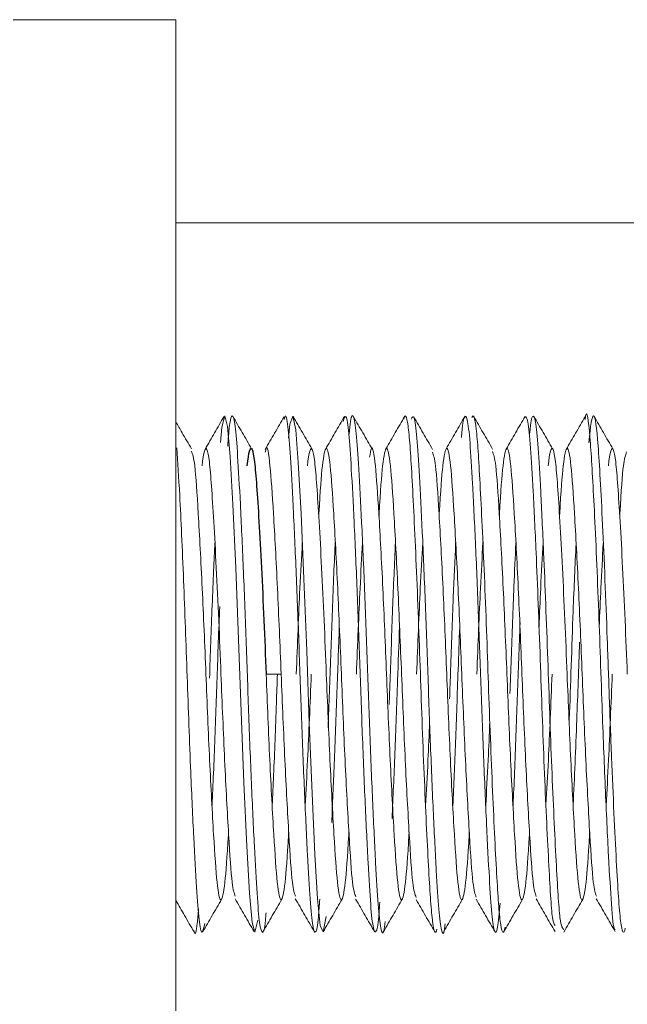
# Model space of a CAD drawing. Header units: millimetres. Extents: x -635 to 515, y -448 to 489.
# Drawn here: x -430.96 to -426.92, y -148.62 to -142.08 of the extents above; entities that cross this region are included whole.
import ezdxf

# ---------------------------------------------------------------- set-up
doc = ezdxf.new("R2010")
doc.units = ezdxf.units.MM

msp = doc.modelspace()

# ---------------------------------------------------------------- linework, layer by layer
at = {"color": 144, "linetype": 'Continuous', "lineweight": 18}
for p, q in [((-429.9183, -142.0778), (-442.6183, -142.0778)), ((-429.9183, -164.7778), (-429.9183, -142.0778)), ((-429.9183, -143.4278), (-419.2931, -143.4278)), ((-429.2183, -146.4278), (-429.3183, -146.4278))]:
    msp.add_line(p, q, dxfattribs=at)
at = {"color": 144, "linetype": 'Continuous', "lineweight": 18, "flags": 128}
for points in [[(-429.6214, -144.8887), (-429.6129, -144.7868), (-429.5937, -144.7113), (-429.5744, -144.7815), (-429.5574, -144.9809), (-429.5395, -145.2996), (-429.52, -145.7225), (-429.5013, -146.1985), (-429.4846, -146.6764), (-429.4659, -147.1515), (-429.4464, -147.571), (-429.4286, -147.8849), (-429.4114, -148.0796), (-429.3922, -148.1441), (-429.373, -148.0629), (-429.373, -148.0629)], [(-429.1687, -144.8588), (-429.16, -144.7659), (-429.1406, -144.7127), (-429.1216, -144.8047), (-429.1048, -145.0221), (-429.0865, -145.3593), (-429.067, -145.7941), (-429.0487, -146.2729), (-429.0318, -146.7511), (-429.0128, -147.2215), (-428.9935, -147.6273), (-428.9761, -147.9222), (-428.9585, -148.0989), (-428.9391, -148.1409), (-428.9202, -148.0382), (-428.9202, -148.0382)]]:
    msp.add_lwpolyline(points, dxfattribs=at)
at = {"color": 144, "linetype": 'Continuous', "lineweight": 18}
for points, knots in [([(-429.1988, -144.7351), (-429.1961, -144.7249), (-429.187, -144.6908), (-429.1714, -144.7856), (-429.155, -145.0042), (-429.1365, -145.3473), (-429.117, -145.7818), (-429.0985, -146.2663), (-429.082, -146.7618), (-429.0628, -147.2338), (-429.0433, -147.6399), (-429.0261, -147.9424), (-429.0087, -148.1245), (-428.9891, -148.1614), (-428.9731, -148.0909), (-428.9646, -147.9656), (-428.9619, -147.925)], [0, 0, 0, 0, 0.0331654, 0.1115128, 0.1867971, 0.2641517, 0.3431767, 0.420563, 0.4958325, 0.5741591, 0.6529727, 0.7290214, 0.8053442, 0.8842306, 0.9624051, 1, 1, 1, 1]), ([(-428.8071, -144.7483), (-428.8006, -144.7276), (-428.7877, -144.6865), (-428.7686, -144.8086), (-428.7523, -145.0509), (-428.7335, -145.409), (-428.7139, -145.8547), (-428.696, -146.3431), (-428.6792, -146.8373), (-428.6598, -147.3022), (-428.6404, -147.694), (-428.6237, -147.9785), (-428.6057, -148.141), (-428.5861, -148.1529), (-428.5717, -148.0785), (-428.5644, -147.9669), (-428.5629, -147.9436)], [0, 0, 0, 0, 0.0767748, 0.1526078, 0.2256819, 0.3013588, 0.3781687, 0.4529026, 0.5264141, 0.6028666, 0.6792901, 0.7527554, 0.8275524, 0.9043705, 0.9799988, 1, 1, 1, 1]), ([(-428.766, -144.832), (-428.763, -144.8009), (-428.7541, -144.7057), (-428.7376, -144.6973), (-428.7187, -144.8059), (-428.7023, -145.0517), (-428.6835, -145.4088), (-428.6639, -145.8547), (-428.646, -146.3431), (-428.6292, -146.8373), (-428.6098, -147.3023), (-428.5904, -147.6935), (-428.5737, -147.9801), (-428.5557, -148.135), (-428.5392, -148.1692), (-428.5299, -148.0964), (-428.5268, -148.0724)], [0, 0, 0, 0, 0.03804, 0.116426, 0.193851, 0.268459, 0.345724, 0.424146, 0.500449, 0.575503, 0.65356, 0.731588, 0.806595, 0.882962, 0.961392, 1, 1, 1, 1]), ([(-428.4041, -144.734), (-428.3945, -144.6933), (-428.3844, -144.7088), (-428.3705, -144.8103), (-428.3661, -144.8567), (-428.3579, -144.9684), (-428.3539, -145.0348), (-428.3405, -145.2713), (-428.3304, -145.4772), (-428.3109, -145.9347), (-428.3015, -146.1843), (-428.2856, -146.6563), (-428.2763, -146.9053), (-428.2568, -147.3646), (-428.2468, -147.5722), (-428.2333, -147.8116), (-428.2292, -147.8792), (-428.2211, -147.9925), (-428.2167, -148.0398), (-428.2029, -148.1445), (-428.1928, -148.1625), (-428.1831, -148.1241)], [0, 0, 0, 0, 0.125, 0.125, 0.1875, 0.1875, 0.25, 0.25, 0.375, 0.375, 0.5, 0.5, 0.625, 0.625, 0.75, 0.75, 0.8125, 0.8125, 0.875, 0.875, 1, 1, 1, 1]), ([(-428.3541, -144.734), (-428.3476, -144.7209), (-428.3346, -144.6949), (-428.316, -144.8384), (-428.2996, -145.0994), (-428.2805, -145.4733), (-428.261, -145.9283), (-428.2436, -146.4199), (-428.2263, -146.9119), (-428.2068, -147.3691), (-428.1876, -147.7449), (-428.1711, -148.0141), (-428.1527, -148.1452), (-428.1378, -148.1674), (-428.1301, -148.1014), (-428.1286, -148.0885)], [0, 0, 0, 0, 0.083252, 0.164949, 0.244184, 0.326589, 0.409682, 0.490016, 0.570212, 0.653268, 0.735749, 0.815024, 0.896615, 0.979872, 1, 1, 1, 1]), ([(-428.0199, -144.8552), (-428.0198, -144.8538), (-428.014, -144.7666), (-428.0011, -144.7078), (-427.9816, -144.7108), (-427.9634, -144.8701), (-427.9468, -145.1507), (-427.9274, -145.5395), (-427.908, -146.0027), (-427.8912, -146.4966), (-427.8733, -146.9857), (-427.8537, -147.4336), (-427.8348, -147.7943), (-427.8185, -148.0431), (-427.7996, -148.1596), (-427.7801, -148.1412), (-427.7683, -148.0124), (-427.7625, -147.9494)], [0, 0, 0, 0, 0.001121, 0.072744, 0.145591, 0.216617, 0.286201, 0.358612, 0.431148, 0.500934, 0.571684, 0.644496, 0.716331, 0.785614, 0.857438, 0.930252, 1, 1, 1, 1]), ([(-427.9511, -144.7232), (-427.9414, -144.6936), (-427.9313, -144.7213), (-427.9177, -144.8378), (-427.9135, -144.8884), (-427.9055, -145.0082), (-427.9012, -145.0804), (-427.8875, -145.3309), (-427.8774, -145.5446), (-427.8628, -145.8937), (-427.8581, -146.0145), (-427.8492, -146.2558), (-427.8452, -146.3745), (-427.8329, -146.7314), (-427.8233, -146.9803), (-427.8037, -147.4304), (-427.7938, -147.6297), (-427.7807, -147.8547), (-427.7768, -147.917), (-427.7684, -148.0224), (-427.7639, -148.065), (-427.7498, -148.1541), (-427.7397, -148.1599), (-427.7301, -148.1105)], [0, 0, 0, 0, 0.125, 0.125, 0.1875, 0.1875, 0.25, 0.25, 0.375, 0.375, 0.4375, 0.4375, 0.5, 0.5, 0.625, 0.625, 0.75, 0.75, 0.8125, 0.8125, 0.875, 0.875, 1, 1, 1, 1]), ([(-427.5689, -144.8492), (-427.5682, -144.8402), (-427.5618, -144.7496), (-427.5481, -144.6991), (-427.5286, -144.7265), (-427.511, -144.9057), (-427.4939, -145.2044), (-427.4711, -145.6719), (-427.4465, -146.3226), (-427.4207, -147.0743), (-427.3907, -147.6961), (-427.3669, -148.1021), (-427.3487, -148.1184), (-427.34, -148.1262)], [0, 0, 0, 0, 0.00893, 0.090114, 0.172148, 0.251621, 0.330551, 0.412438, 0.532952, 0.65154, 0.773812, 0.891385, 1, 1, 1, 1]), ([(-427.1987, -144.7351), (-427.1975, -144.7267), (-427.187, -144.6531), (-427.1663, -144.8199), (-427.1414, -145.2379), (-427.1112, -145.8997), (-427.0883, -146.5926), (-427.0649, -147.1904), (-427.0428, -147.6544), (-427.0238, -147.9737), (-427.009, -148.1336), (-427.0003, -148.1247), (-426.9988, -148.1231)], [0, 0, 0, 0, 0.017964, 0.156394, 0.291006, 0.430696, 0.565212, 0.669085, 0.774185, 0.875266, 0.978055, 1, 1, 1, 1]), ([(-427.1729, -144.8897), (-427.1638, -144.7734), (-427.1531, -144.7074), (-427.1316, -144.7155), (-427.121, -144.7895), (-427.1076, -144.9724), (-427.1032, -145.0462), (-427.0933, -145.223), (-427.088, -145.3252), (-427.072, -145.6632), (-427.0611, -145.9302), (-427.0467, -146.3257), (-427.0425, -146.4541), (-427.0332, -146.7166), (-427.0282, -146.8499), (-427.0126, -147.2386), (-427.0014, -147.481), (-426.9862, -147.7618), (-426.9815, -147.842), (-426.9727, -147.973), (-426.9681, -148.0273), (-426.953, -148.1473), (-426.9419, -148.1657), (-426.9314, -148.1167)], [0, 0, 0, 0, 0.125, 0.125, 0.25, 0.25, 0.3125, 0.3125, 0.375, 0.375, 0.5, 0.5, 0.5625, 0.5625, 0.625, 0.625, 0.75, 0.75, 0.8125, 0.8125, 0.875, 0.875, 1, 1, 1, 1]), ([(-429.8137, -144.9314), (-429.8346, -144.8953), (-429.8695, -144.835), (-429.9044, -144.7748), (-429.9183, -144.7507)], [0, 0, 0, 0, 0.5997788, 1, 1, 1, 1]), ([(-429.598, -144.7156), (-429.6189, -144.7517), (-429.6608, -144.824), (-429.7026, -144.8963), (-429.7235, -144.9324)], [0, 0, 0, 0, 0.500044, 1, 1, 1, 1]), ([(-429.5734, -144.913), (-429.5699, -144.8667), (-429.5607, -144.7425), (-429.5437, -144.6901), (-429.5243, -144.7561), (-429.5075, -144.963), (-429.4895, -145.2872), (-429.47, -145.7102), (-429.4511, -146.1897), (-429.4348, -146.6857), (-429.4159, -147.1637), (-429.3963, -147.5835), (-429.3785, -147.903), (-429.3616, -148.1059), (-429.3422, -148.162), (-429.3275, -148.1241), (-429.3204, -148.031), (-429.319, -148.0138)], [0, 0, 0, 0, 0.043629, 0.116876, 0.190181, 0.260677, 0.332286, 0.405914, 0.478486, 0.548536, 0.621208, 0.694813, 0.766282, 0.83689, 0.910252, 0.983432, 1, 1, 1, 1]), ([(-429.4144, -144.9304), (-429.4354, -144.8942), (-429.4772, -144.8219), (-429.5191, -144.7495), (-429.54, -144.7134)], [0, 0, 0, 0, 0.499941, 1, 1, 1, 1]), ([(-429.1988, -144.7171), (-429.2197, -144.7533), (-429.2616, -144.8257), (-429.3035, -144.898), (-429.3244, -144.9342)], [0, 0, 0, 0, 0.500064, 1, 1, 1, 1]), ([(-429.0137, -144.9314), (-429.0347, -144.8952), (-429.0766, -144.8228), (-429.1185, -144.7504), (-429.1394, -144.7142)], [0, 0, 0, 0, 0.499923, 1, 1, 1, 1]), ([(-428.7982, -144.7159), (-428.8191, -144.7521), (-428.861, -144.8245), (-428.903, -144.8969), (-428.9239, -144.9331)], [0, 0, 0, 0, 0.500079, 1, 1, 1, 1]), ([(-428.6125, -144.9334), (-428.6335, -144.8972), (-428.6754, -144.8249), (-428.7173, -144.7525), (-428.7382, -144.7162)], [0, 0, 0, 0, 0.499922, 1, 1, 1, 1]), ([(-428.397, -144.714), (-428.418, -144.7502), (-428.4599, -144.8225), (-428.5018, -144.8949), (-428.5227, -144.9311)], [0, 0, 0, 0, 0.500075, 1, 1, 1, 1]), ([(-428.2122, -144.9341), (-428.2332, -144.8979), (-428.275, -144.8256), (-428.3169, -144.7532), (-428.3378, -144.7171)], [0, 0, 0, 0, 0.49994, 1, 1, 1, 1]), ([(-427.9966, -144.7134), (-428.0176, -144.7496), (-428.0594, -144.8219), (-428.1013, -144.8942), (-428.1222, -144.9304)], [0, 0, 0, 0, 0.500056, 1, 1, 1, 1]), ([(-427.8133, -144.932), (-427.8343, -144.8958), (-427.8761, -144.8236), (-427.9179, -144.7513), (-427.9389, -144.7151)], [0, 0, 0, 0, 0.499958, 1, 1, 1, 1]), ([(-427.5977, -144.715), (-427.6186, -144.7512), (-427.6604, -144.8234), (-427.7023, -144.8957), (-427.7232, -144.9319)], [0, 0, 0, 0, 0.500042, 1, 1, 1, 1]), ([(-427.5977, -144.7166), (-427.5913, -144.7188), (-427.5785, -144.7232), (-427.561, -144.907), (-427.5439, -145.204), (-427.5212, -145.6721), (-427.4965, -146.3223), (-427.4707, -147.0754), (-427.4406, -147.6923), (-427.4195, -148.0722), (-427.4042, -148.0922), (-427.3983, -148.1)], [0, 0, 0, 0, 0.091956, 0.183031, 0.273484, 0.367326, 0.505434, 0.641335, 0.781457, 0.916195, 1, 1, 1, 1]), ([(-427.4144, -144.9304), (-427.4353, -144.8942), (-427.4772, -144.8219), (-427.519, -144.7496), (-427.54, -144.7134)], [0, 0, 0, 0, 0.499945, 1, 1, 1, 1]), ([(-427.1988, -144.717), (-427.2197, -144.7532), (-427.2616, -144.8256), (-427.3034, -144.8979), (-427.3244, -144.934)], [0, 0, 0, 0, 0.500059, 1, 1, 1, 1]), ([(-427.0139, -144.931), (-427.0349, -144.8948), (-427.0768, -144.8225), (-427.1187, -144.7501), (-427.1396, -144.7139)], [0, 0, 0, 0, 0.499925, 1, 1, 1, 1]), ([(-429.3238, -144.9525), (-429.322, -144.943), (-429.3116, -144.8885), (-429.2921, -145.0183), (-429.2697, -145.3369), (-429.2424, -145.8389), (-429.2263, -146.2332), (-429.2183, -146.4278)], [0, 0, 0, 0, 0.050878, 0.290519, 0.522706, 0.76444, 1, 1, 1, 1]), ([(-429.912, -144.9232), (-429.9057, -145.0196), (-429.8915, -145.2331), (-429.8662, -145.7876), (-429.8428, -146.4428), (-429.8211, -147.0473), (-429.7993, -147.5241), (-429.781, -147.8618), (-429.7645, -148.08), (-429.7451, -148.1746), (-429.7323, -148.1146), (-429.7259, -148.0846)], [0, 0, 0, 0, 0.110119, 0.243873, 0.373836, 0.504187, 0.604965, 0.703447, 0.799546, 0.899568, 1, 1, 1, 1]), ([(-429.8143, -144.9458), (-429.8069, -144.9663), (-429.791, -145.0102), (-429.7697, -145.3441), (-429.7424, -145.8371), (-429.7263, -146.2326), (-429.7183, -146.4278)], [0, 0, 0, 0, 0.222081, 0.476666, 0.741718, 1, 1, 1, 1]), ([(-429.7441, -145.0443), (-429.7342, -144.951), (-429.7227, -144.9102), (-429.7061, -144.9479), (-429.7007, -144.9762), (-429.6905, -145.0593), (-429.686, -145.1127), (-429.6718, -145.3104), (-429.6606, -145.5002), (-429.6383, -145.9433), (-429.6273, -146.1934), (-429.6183, -146.4278)], [0, 0, 0, 0, 0.25, 0.25, 0.375, 0.375, 0.5, 0.5, 0.75, 0.75, 1, 1, 1, 1]), ([(-429.0441, -145.0443), (-429.0342, -144.951), (-429.0227, -144.9102), (-429.0061, -144.9479), (-429.0007, -144.9762), (-428.9905, -145.0593), (-428.986, -145.1127), (-428.9718, -145.3104), (-428.9606, -145.5002), (-428.9383, -145.9433), (-428.9273, -146.1934), (-428.9183, -146.4278)], [0, 0, 0, 0, 0.25, 0.25, 0.375, 0.375, 0.5, 0.5, 0.75, 0.75, 1, 1, 1, 1]), ([(-428.9683, -145.3788), (-428.968, -145.3733), (-428.9592, -145.2084), (-428.9446, -145.0168), (-428.9183, -144.8851), (-428.8922, -145.0071), (-428.8697, -145.34), (-428.8424, -145.8381), (-428.8263, -146.2329), (-428.8183, -146.4278)], [0, 0, 0, 0, 0.005641, 0.168122, 0.335819, 0.503516, 0.665997, 0.835159, 1, 1, 1, 1]), ([(-428.6312, -144.986), (-428.6269, -144.961), (-428.6141, -144.8857), (-428.5921, -145.0136), (-428.5697, -145.3382), (-428.5424, -145.8386), (-428.5263, -146.2331), (-428.5183, -146.4278)], [0, 0, 0, 0, 0.112092, 0.336277, 0.55349, 0.779633, 1, 1, 1, 1]), ([(-428.5683, -145.3788), (-428.568, -145.3733), (-428.5592, -145.2084), (-428.5446, -145.0168), (-428.5183, -144.8851), (-428.4922, -145.0071), (-428.4697, -145.34), (-428.4424, -145.8381), (-428.4263, -146.2329), (-428.4183, -146.4278)], [0, 0, 0, 0, 0.005641, 0.168122, 0.335819, 0.503516, 0.665997, 0.835159, 1, 1, 1, 1]), ([(-428.2129, -144.9523), (-428.206, -144.9718), (-428.1905, -145.0153), (-428.1697, -145.3446), (-428.1424, -145.837), (-428.1263, -146.2326), (-428.1183, -146.4278)], [0, 0, 0, 0, 0.210494, 0.468871, 0.737871, 1, 1, 1, 1]), ([(-428.1683, -145.3788), (-428.168, -145.3733), (-428.1592, -145.2084), (-428.1446, -145.0168), (-428.1183, -144.8851), (-428.0922, -145.0071), (-428.0697, -145.34), (-428.0424, -145.8381), (-428.0263, -146.2329), (-428.0183, -146.4278)], [0, 0, 0, 0, 0.005641, 0.168122, 0.335819, 0.503516, 0.665997, 0.835159, 1, 1, 1, 1]), ([(-427.814, -144.9474), (-427.8067, -144.9676), (-427.7909, -145.0114), (-427.7697, -145.3443), (-427.7424, -145.8371), (-427.7263, -146.2326), (-427.7183, -146.4278)], [0, 0, 0, 0, 0.219403, 0.474864, 0.740828, 1, 1, 1, 1]), ([(-427.7683, -145.3788), (-427.768, -145.3733), (-427.7592, -145.2084), (-427.7446, -145.0168), (-427.7183, -144.8851), (-427.6922, -145.0071), (-427.6697, -145.34), (-427.6424, -145.8381), (-427.6263, -146.2329), (-427.6183, -146.4278)], [0, 0, 0, 0, 0.005641, 0.168122, 0.335819, 0.503516, 0.665997, 0.835159, 1, 1, 1, 1]), ([(-427.4441, -145.0443), (-427.4342, -144.951), (-427.4227, -144.9102), (-427.4061, -144.9479), (-427.4007, -144.9762), (-427.3905, -145.0593), (-427.386, -145.1127), (-427.3718, -145.3104), (-427.3606, -145.5002), (-427.3383, -145.9433), (-427.3273, -146.1934), (-427.3183, -146.4278)], [0, 0, 0, 0, 0.25, 0.25, 0.375, 0.375, 0.5, 0.5, 0.75, 0.75, 1, 1, 1, 1]), ([(-427.3683, -145.3788), (-427.368, -145.3733), (-427.3592, -145.2084), (-427.3446, -145.0168), (-427.3183, -144.8851), (-427.2922, -145.0071), (-427.2697, -145.34), (-427.2424, -145.8381), (-427.2263, -146.2329), (-427.2183, -146.4278)], [0, 0, 0, 0, 0.005641, 0.168122, 0.335819, 0.503516, 0.665997, 0.835159, 1, 1, 1, 1]), ([(-427.0441, -145.0443), (-427.0342, -144.951), (-427.0227, -144.9102), (-427.0061, -144.9479), (-427.0007, -144.9762), (-426.9905, -145.0593), (-426.986, -145.1127), (-426.9718, -145.3104), (-426.9606, -145.5002), (-426.9383, -145.9433), (-426.9273, -146.1934), (-426.9183, -146.4278)], [0, 0, 0, 0, 0.25, 0.25, 0.375, 0.375, 0.5, 0.5, 0.75, 0.75, 1, 1, 1, 1]), ([(-426.9683, -145.3788), (-426.968, -145.3733), (-426.9592, -145.2085), (-426.9461, -145.021), (-426.9305, -144.9728), (-426.9234, -144.951)], [0, 0, 0, 0, 0.018648, 0.555818, 1, 1, 1, 1]), ([(-429.6943, -146.4554), (-429.6916, -146.3759), (-429.6831, -146.1316), (-429.671, -145.8122), (-429.6617, -145.6152), (-429.6589, -145.555)], [0, 0, 0, 0, 0.2512169, 0.7709563, 1, 1, 1, 1]), ([(-429.1183, -146.4278), (-429.1103, -146.2289), (-429.0973, -145.9051), (-429.0831, -145.6524), (-429.0777, -145.555)], [0, 0, 0, 0, 0.61459, 1, 1, 1, 1]), ([(-428.9064, -146.7854), (-428.9034, -146.7058), (-428.8943, -146.4705), (-428.8807, -146.06), (-428.867, -145.7149), (-428.8598, -145.5681), (-428.859, -145.5526)], [0, 0, 0, 0, 0.1911382, 0.5648869, 0.9538777, 1, 1, 1, 1]), ([(-428.7183, -146.4278), (-428.7103, -146.2289), (-428.6973, -145.9049), (-428.6831, -145.652), (-428.6777, -145.5544)], [0, 0, 0, 0, 0.61408, 1, 1, 1, 1]), ([(-428.5006, -146.6292), (-428.4987, -146.577), (-428.4908, -146.3668), (-428.478, -145.9835), (-428.4654, -145.6952), (-428.4591, -145.5515)], [0, 0, 0, 0, 0.142248, 0.572279, 1, 1, 1, 1]), ([(-428.3183, -146.4278), (-428.3103, -146.2289), (-428.2972, -145.9044), (-428.2831, -145.651), (-428.2776, -145.5529)], [0, 0, 0, 0, 0.612974, 1, 1, 1, 1]), ([(-428.0993, -146.5926), (-428.097, -146.5282), (-428.0888, -146.3035), (-428.076, -145.9339), (-428.0643, -145.6724), (-428.059, -145.5534)], [0, 0, 0, 0, 0.179711, 0.62701, 1, 1, 1, 1]), ([(-427.9183, -146.4278), (-427.9103, -146.2289), (-427.8972, -145.9036), (-427.883, -145.6496), (-427.8775, -145.5508)], [0, 0, 0, 0, 0.611351, 1, 1, 1, 1]), ([(-427.698, -146.5558), (-427.6953, -146.4791), (-427.6868, -146.24), (-427.6739, -145.8844), (-427.6632, -145.6493), (-427.6589, -145.5546)], [0, 0, 0, 0, 0.220015, 0.685939, 1, 1, 1, 1]), ([(-427.505, -146.1169), (-427.5013, -146.0278), (-427.4926, -145.8149), (-427.4831, -145.6493), (-427.4776, -145.5531)], [0, 0, 0, 0, 0.418782, 1, 1, 1, 1]), ([(-427.3047, -146.746), (-427.3044, -146.7404), (-427.2949, -146.5139), (-427.2816, -146.0542), (-427.2654, -145.7036), (-427.2587, -145.5591)], [0, 0, 0, 0, 0.014671, 0.593746, 1, 1, 1, 1]), ([(-427.1049, -146.1143), (-427.1012, -146.026), (-427.0927, -145.8168), (-427.0834, -145.6542), (-427.078, -145.5602)], [0, 0, 0, 0, 0.421975, 1, 1, 1, 1]), ([(-429.6777, -147.3011), (-429.6756, -147.2577), (-429.6671, -147.0796), (-429.6524, -146.702), (-429.639, -146.2885), (-429.6298, -146.057), (-429.6267, -145.9781)], [0, 0, 0, 0, 0.1157495, 0.4750698, 0.821051, 1, 1, 1, 1]), ([(-428.8827, -147.4145), (-428.8769, -147.2884), (-428.8647, -147.023), (-428.8478, -146.5627), (-428.837, -146.2549), (-428.8319, -146.1098)], [0, 0, 0, 0, 0.323861, 0.681476, 1, 1, 1, 1]), ([(-428.4813, -147.3869), (-428.475, -147.2457), (-428.4622, -146.9626), (-428.4463, -146.5117), (-428.4362, -146.2314), (-428.4319, -146.1117)], [0, 0, 0, 0, 0.363226, 0.728201, 1, 1, 1, 1]), ([(-428.0775, -147.3037), (-428.0715, -147.165), (-428.059, -146.8822), (-428.0448, -146.4607), (-428.0353, -146.2076), (-428.0318, -146.1128)], [0, 0, 0, 0, 0.375381, 0.765821, 1, 1, 1, 1]), ([(-427.6776, -147.3035), (-427.677, -147.2924), (-427.6701, -147.1507), (-427.6565, -146.8108), (-427.6428, -146.401), (-427.6338, -146.1651), (-427.6308, -146.0854)], [0, 0, 0, 0, 0.033401, 0.427723, 0.806669, 1, 1, 1, 1]), ([(-427.2778, -147.2995), (-427.2697, -147.1137), (-427.2548, -146.7731), (-427.2416, -146.3891), (-427.2356, -146.2145)], [0, 0, 0, 0, 0.545513, 1, 1, 1, 1]), ([(-429.7183, -146.4278), (-429.7103, -146.6227), (-429.6942, -147.0175), (-429.667, -147.5156), (-429.6444, -147.8485), (-429.6184, -147.9705), (-429.5921, -147.8388), (-429.5774, -147.6472), (-429.5686, -147.4823), (-429.5683, -147.4768)], [0, 0, 0, 0, 0.1648412, 0.3340027, 0.4964842, 0.664181, 0.8318779, 0.9943594, 1, 1, 1, 1]), ([(-429.6183, -146.4278), (-429.6103, -146.623), (-429.5942, -147.0186), (-429.5669, -147.5111), (-429.546, -147.8411), (-429.5305, -147.8846), (-429.5235, -147.9043)], [0, 0, 0, 0, 0.261521, 0.529896, 0.787673, 1, 1, 1, 1]), ([(-429.3183, -146.4278), (-429.3103, -146.6227), (-429.2942, -147.0175), (-429.267, -147.5156), (-429.2444, -147.8485), (-429.2184, -147.9705), (-429.1921, -147.8388), (-429.1774, -147.6472), (-429.1686, -147.4823), (-429.1683, -147.4768)], [0, 0, 0, 0, 0.164841, 0.334003, 0.496484, 0.664181, 0.831878, 0.994359, 1, 1, 1, 1]), ([(-429.2777, -147.3006), (-429.2746, -147.2344), (-429.2651, -147.0308), (-429.2534, -146.7201), (-429.2455, -146.4918), (-429.2432, -146.4278)], [0, 0, 0, 0, 0.257557, 0.792003, 1, 1, 1, 1]), ([(-429.2183, -146.4278), (-429.2103, -146.623), (-429.1942, -147.0186), (-429.1669, -147.511), (-429.146, -147.8406), (-429.1306, -147.8841), (-429.1237, -147.9036)], [0, 0, 0, 0, 0.261904, 0.530672, 0.788827, 1, 1, 1, 1]), ([(-429.059, -147.3021), (-429.0535, -147.2042), (-429.0394, -146.951), (-429.0263, -146.6267), (-429.0183, -146.4278)], [0, 0, 0, 0, 0.386596, 1, 1, 1, 1]), ([(-428.9183, -146.4278), (-428.9103, -146.6227), (-428.8942, -147.0175), (-428.867, -147.5156), (-428.8444, -147.8485), (-428.8184, -147.9705), (-428.7921, -147.8388), (-428.7774, -147.6472), (-428.7686, -147.4823), (-428.7683, -147.4768)], [0, 0, 0, 0, 0.164841, 0.334003, 0.496484, 0.664181, 0.831878, 0.994359, 1, 1, 1, 1]), ([(-428.8183, -146.4278), (-428.8103, -146.623), (-428.7942, -147.0185), (-428.7669, -147.5114), (-428.7457, -147.8442), (-428.7299, -147.888), (-428.7226, -147.9083)], [0, 0, 0, 0, 0.259154, 0.525101, 0.780545, 1, 1, 1, 1]), ([(-428.5183, -146.4278), (-428.5103, -146.6227), (-428.4942, -147.0175), (-428.467, -147.5156), (-428.4444, -147.8485), (-428.4184, -147.9705), (-428.3921, -147.8388), (-428.3774, -147.6472), (-428.3686, -147.4823), (-428.3683, -147.4768)], [0, 0, 0, 0, 0.164841, 0.334003, 0.496484, 0.664181, 0.831878, 0.994359, 1, 1, 1, 1]), ([(-428.4183, -146.4278), (-428.4103, -146.623), (-428.3942, -147.0185), (-428.3669, -147.5117), (-428.3454, -147.8478), (-428.3293, -147.892), (-428.3216, -147.9129)], [0, 0, 0, 0, 0.256483, 0.519687, 0.772498, 1, 1, 1, 1]), ([(-428.1183, -146.4278), (-428.1103, -146.6227), (-428.0942, -147.0175), (-428.067, -147.5156), (-428.0444, -147.8485), (-428.0184, -147.9705), (-427.9921, -147.8388), (-427.9774, -147.6472), (-427.9686, -147.4823), (-427.9683, -147.4768)], [0, 0, 0, 0, 0.164841, 0.334003, 0.496484, 0.664181, 0.831878, 0.994359, 1, 1, 1, 1]), ([(-428.0183, -146.4278), (-428.0103, -146.623), (-427.9942, -147.0185), (-427.9669, -147.5116), (-427.9455, -147.8469), (-427.9294, -147.891), (-427.9219, -147.9117)], [0, 0, 0, 0, 0.257175, 0.52109, 0.774583, 1, 1, 1, 1]), ([(-427.7183, -146.4278), (-427.7103, -146.6227), (-427.6942, -147.0175), (-427.667, -147.5156), (-427.6444, -147.8485), (-427.6184, -147.9705), (-427.5921, -147.8388), (-427.5774, -147.6472), (-427.5686, -147.4823), (-427.5683, -147.4768)], [0, 0, 0, 0, 0.164841, 0.334003, 0.496484, 0.664181, 0.831878, 0.994359, 1, 1, 1, 1]), ([(-427.6183, -146.4278), (-427.6103, -146.623), (-427.5942, -147.0186), (-427.5669, -147.5111), (-427.5459, -147.842), (-427.5304, -147.8856), (-427.5233, -147.9054)], [0, 0, 0, 0, 0.26088, 0.528597, 0.785742, 1, 1, 1, 1]), ([(-427.4586, -147.2957), (-427.4533, -147.1998), (-427.4393, -146.9486), (-427.4263, -146.6268), (-427.4183, -146.4278)], [0, 0, 0, 0, 0.381561, 1, 1, 1, 1]), ([(-427.3183, -146.4278), (-427.3103, -146.6227), (-427.2942, -147.0175), (-427.267, -147.5156), (-427.2444, -147.8485), (-427.2184, -147.9705), (-427.1921, -147.8388), (-427.1774, -147.6472), (-427.1686, -147.4823), (-427.1683, -147.4768)], [0, 0, 0, 0, 0.1648412, 0.3340027, 0.4964842, 0.664181, 0.8318779, 0.9943594, 1, 1, 1, 1]), ([(-427.2183, -146.4278), (-427.2103, -146.623), (-427.1942, -147.0186), (-427.1669, -147.511), (-427.1461, -147.8403), (-427.1307, -147.8837), (-427.1237, -147.9032)], [0, 0, 0, 0, 0.262163, 0.531197, 0.789608, 1, 1, 1, 1]), ([(-427.0589, -147.3006), (-427.0535, -147.2032), (-427.0394, -146.9505), (-427.0263, -146.6268), (-427.0183, -146.4278)], [0, 0, 0, 0, 0.385395, 1, 1, 1, 1]), ([(-428.259, -147.3031), (-428.2535, -147.2067), (-428.2441, -147.0423), (-428.2354, -146.8308), (-428.2318, -146.7432)], [0, 0, 0, 0, 0.585994, 1, 1, 1, 1]), ([(-427.859, -147.3015), (-427.8535, -147.2056), (-427.8441, -147.0415), (-427.8354, -146.8304), (-427.8318, -146.7427)], [0, 0, 0, 0, 0.58419, 1, 1, 1, 1]), ([(-429.9183, -147.9321), (-429.8989, -147.9657), (-429.8585, -148.0354), (-429.8182, -148.1052), (-429.7972, -148.1413)], [0, 0, 0, 0, 0.481533, 1, 1, 1, 1]), ([(-429.7398, -148.1419), (-429.7189, -148.1058), (-429.677, -148.0335), (-429.6352, -147.9611), (-429.6142, -147.925)], [0, 0, 0, 0, 0.50005, 1, 1, 1, 1]), ([(-429.5242, -147.922), (-429.5032, -147.9582), (-429.4614, -148.0305), (-429.4195, -148.1028), (-429.3986, -148.1389)], [0, 0, 0, 0, 0.499947, 1, 1, 1, 1]), ([(-429.3399, -148.142), (-429.3189, -148.1058), (-429.2771, -148.0335), (-429.2352, -147.9611), (-429.2142, -147.925)], [0, 0, 0, 0, 0.50007, 1, 1, 1, 1]), ([(-429.1243, -147.9217), (-429.1034, -147.9579), (-429.0615, -148.0302), (-429.0196, -148.1026), (-428.9986, -148.1388)], [0, 0, 0, 0, 0.499927, 1, 1, 1, 1]), ([(-428.9388, -148.1404), (-428.9179, -148.1042), (-428.876, -148.0318), (-428.834, -147.9594), (-428.8131, -147.9232)], [0, 0, 0, 0, 0.500081, 1, 1, 1, 1]), ([(-428.7233, -147.9236), (-428.7024, -147.9598), (-428.6604, -148.0321), (-428.6186, -148.1045), (-428.5976, -148.1407)], [0, 0, 0, 0, 0.49992, 1, 1, 1, 1]), ([(-428.5379, -148.1386), (-428.5169, -148.1024), (-428.4751, -148.0301), (-428.4332, -147.9577), (-428.4122, -147.9215)], [0, 0, 0, 0, 0.50007, 1, 1, 1, 1]), ([(-428.3223, -147.9251), (-428.3013, -147.9613), (-428.2595, -148.0336), (-428.2176, -148.106), (-428.1966, -148.1422)], [0, 0, 0, 0, 0.499934, 1, 1, 1, 1]), ([(-428.1382, -148.1393), (-428.1173, -148.1031), (-428.0754, -148.0308), (-428.0336, -147.9585), (-428.0126, -147.9224)], [0, 0, 0, 0, 0.500049, 1, 1, 1, 1]), ([(-427.9225, -147.9248), (-427.9016, -147.9609), (-427.8597, -148.0332), (-427.8179, -148.1055), (-427.797, -148.1417)], [0, 0, 0, 0, 0.499952, 1, 1, 1, 1]), ([(-427.7396, -148.1416), (-427.7187, -148.1055), (-427.6768, -148.0332), (-427.635, -147.9609), (-427.614, -147.9247)], [0, 0, 0, 0, 0.500047, 1, 1, 1, 1]), ([(-427.5239, -147.9225), (-427.503, -147.9586), (-427.4611, -148.0309), (-427.4193, -148.1032), (-427.3984, -148.1394)], [0, 0, 0, 0, 0.499952, 1, 1, 1, 1]), ([(-427.34, -148.1422), (-427.3191, -148.106), (-427.2772, -148.0337), (-427.2353, -147.9613), (-427.2143, -147.9252)], [0, 0, 0, 0, 0.500065, 1, 1, 1, 1]), ([(-427.1244, -147.9215), (-427.1035, -147.9577), (-427.0616, -148.03), (-427.0197, -148.1024), (-426.9987, -148.1386)], [0, 0, 0, 0, 0.49993, 1, 1, 1, 1]), ([(-429.7972, -148.1344), (-429.7966, -148.1377), (-429.7895, -148.1717), (-429.7788, -148.1277), (-429.77, -148.0229), (-429.7672, -147.9887)], [0, 0, 0, 0, 0.066824, 0.695065, 1, 1, 1, 1])]:
    msp.add_open_spline(points, degree=3, knots=knots, dxfattribs=at)
at = {"color": 7, "linetype": 'Continuous', "lineweight": 25}
msp.add_open_spline([(-429.4441, -145.0443), (-429.4342, -144.951), (-429.4227, -144.9102), (-429.4061, -144.9479), (-429.4007, -144.9762), (-429.3905, -145.0593), (-429.386, -145.1127), (-429.3718, -145.3104), (-429.3606, -145.5002), (-429.3383, -145.9433), (-429.3273, -146.1934), (-429.3183, -146.4278)], degree=3, knots=[0, 0, 0, 0, 0.25, 0.25, 0.375, 0.375, 0.5, 0.5, 0.75, 0.75, 1, 1, 1, 1], dxfattribs=at)

doc.saveas('drawing.dxf')
